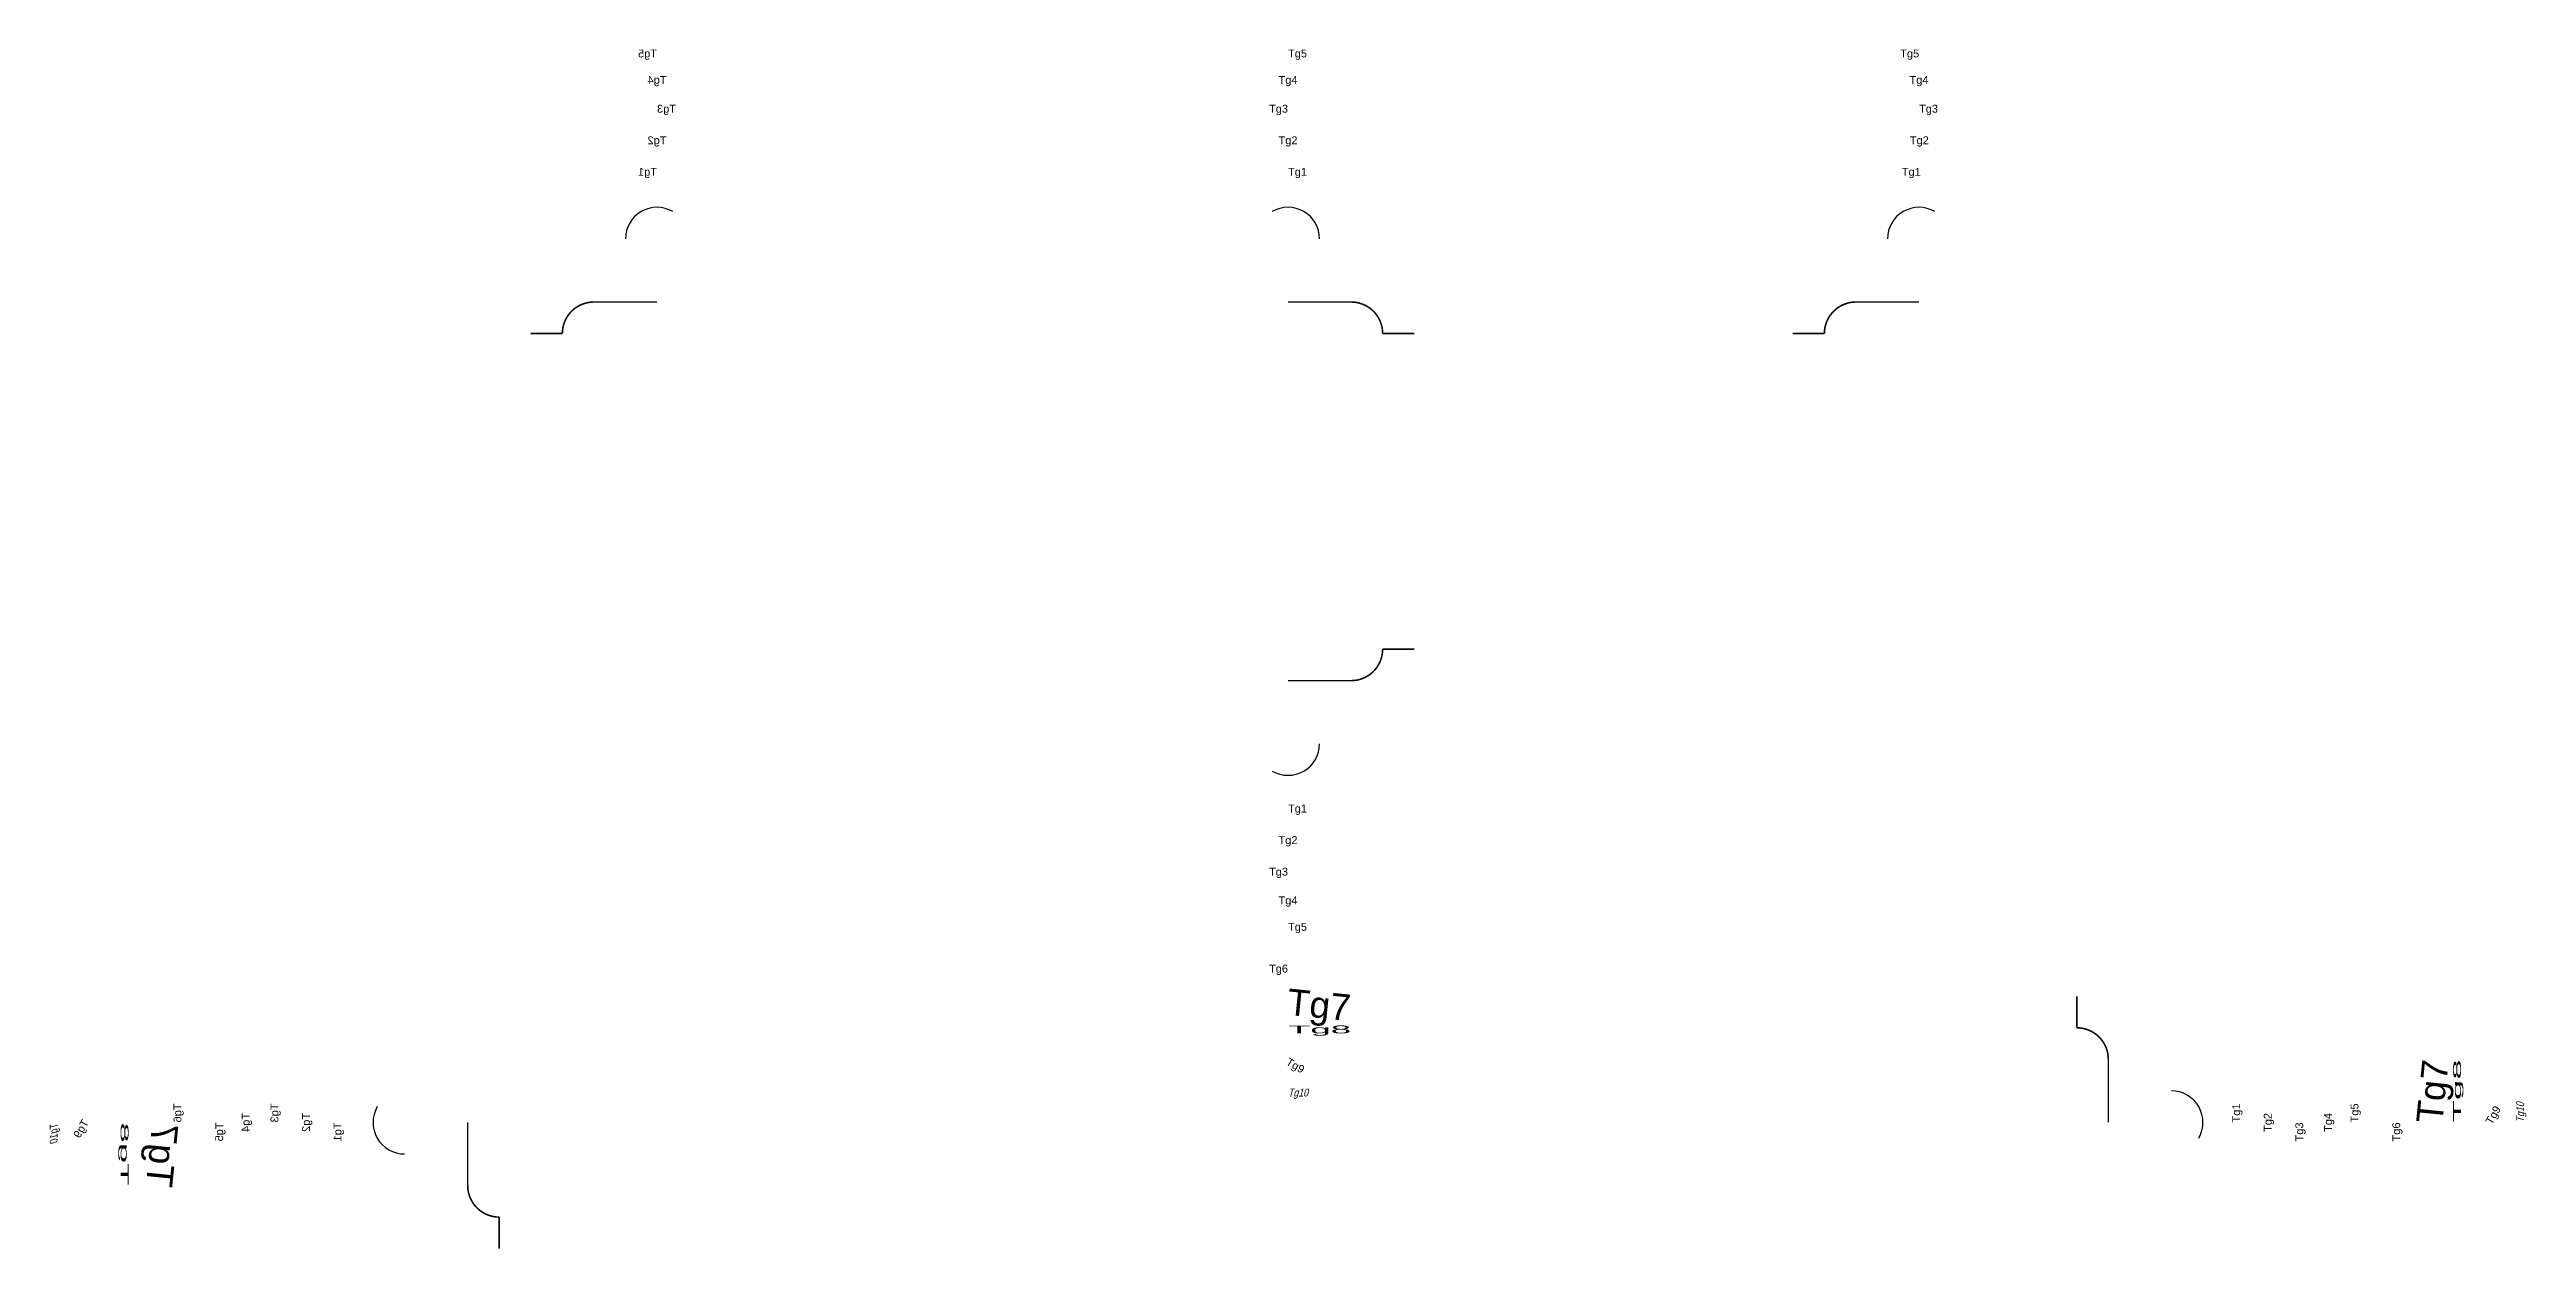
# Model space of a CAD drawing. Header units: millimetres. Extents: x -393 to 393, y -340 to 450.
# Drawn here: x -393 to 393, y -340 to 40 of the extents above; entities that cross this region are included whole.
import ezdxf
from ezdxf.enums import TextEntityAlignment as Align

# ---------------------------------------------------------------- set-up
doc = ezdxf.new("R2010")
doc.units = ezdxf.units.MM
doc.styles.get("Standard").update_dxf_attribs({"font": 'arial.ttf'})

msp = doc.modelspace()

# ---------------------------------------------------------------- linework, layer by layer
at = {"const_width": 0.5}
for points in [[(-200, -40), (-220, -40, 0.414214), (-230, -50), (-240, -50)], [(0, -40), (20, -40, -0.414214), (30, -50), (40, -50)], [(200, -40), (180, -40, 0.414214), (170, -50), (160, -50)], [(0, -160), (20, -160, 0.414214), (30, -150), (40, -150)], [(260, -300), (260, -280, 0.414214), (250, -270), (250, -260)], [(-260, -300), (-260, -320, 0.414214), (-250, -330), (-250, -340)]]:
    msp.add_lwpolyline(points, format="xyb", dxfattribs=at)
for centre, start, end in [((-200, -20), 60, 180), ((0, -20), 0, 120), ((200, -20), 60, 180), ((0, -180), 240, 0), ((280, -300), 330, 90), ((-280, -300), 150, 270)]:
    msp.add_arc(centre, 10, start, end)

# ---------------------------------------------------------------- texts
at = {"text_generation_flag": 2}
msp.add_text('Tg5', height=2.5, dxfattribs=at).set_placement((-200, 40), align=Align.TOP_LEFT)
for p in [(0, 40), (194.04, 40), (0, -236.77)]:
    msp.add_text('Tg5', height=2.5).set_placement(p, align=Align.TOP_LEFT)
msp.add_text('Tg4', height=2.5, dxfattribs=at).set_placement((-200, 30), align=Align.MIDDLE)
for p in [(0, 30), (200, 30), (0, -230)]:
    msp.add_text('Tg4', height=2.5).set_placement(p, align=Align.MIDDLE)
msp.add_text('Tg3', height=2.5, dxfattribs=at).set_placement((-200, 20), align=Align.RIGHT)
for p in [(0, 20), (206.02, 20), (0, -221.78)]:
    msp.add_text('Tg3', height=2.5).set_placement(p, align=Align.RIGHT)
msp.add_text('Tg2', height=2.5, dxfattribs=at).set_placement((-200, 10), align=Align.CENTER)
for p in [(0, 10), (200.1, 10), (0, -211.78)]:
    msp.add_text('Tg2', height=2.5).set_placement(p, align=Align.CENTER)
msp.add_text('Tg1', height=2.5, dxfattribs=at).set_placement((-200, 0))
for p in [(0, 0), (194.54, 0), (0, -201.78)]:
    msp.add_text('Tg1', height=2.5).set_placement(p)
msp.add_text('Tg6', height=2.5).set_placement((0, -253.26), align=Align.BOTTOM_RIGHT)
for rotation, p, p2 in [(354.28941, (-0.59, -265.87), (19.41, -267.87)), (84.28941, (365.87, -300.59), (367.87, -280.59))]:
    msp.add_text('Tg7', height=8.35, rotation=rotation).set_placement(p, p2, align=Align.ALIGNED)
at = {"width": 3.323321}
msp.add_text('Tg8', height=2.5, dxfattribs=at).set_placement((0, -271.78), (20, -271.78), align=Align.FIT)
for s, rotation, p in [('Tg9', 330, (-0.89, -281.54)), ('Tg1', 90, (301.78, -300)), ('Tg9', 60, (381.54, -300.89))]:
    msp.add_text(s, height=2.5, rotation=rotation).set_placement(p)
msp.add_text('Tg8', height=2.5, rotation=90, dxfattribs=at).set_placement((371.78, -300), (371.78, -280), align=Align.FIT)
at = {"oblique": 15, "width": 0.8}
msp.add_text('Tg10', height=2.5, dxfattribs=at).set_placement((0, -291.78))
at = {"text_generation_flag": 2}
msp.add_text('Tg6', height=2.5, rotation=90, dxfattribs=at).set_placement((-350, -300), align=Align.BOTTOM_RIGHT)
msp.add_text('Tg4', height=2.5, rotation=90, dxfattribs=at).set_placement((-330, -300), align=Align.MIDDLE)
msp.add_text('Tg3', height=2.5, rotation=90, dxfattribs=at).set_placement((-320, -300), align=Align.RIGHT)
msp.add_text('Tg2', height=2.5, rotation=90, dxfattribs=at).set_placement((-310, -300), align=Align.CENTER)
msp.add_text('Tg2', height=2.5, rotation=90).set_placement((311.78, -300), align=Align.CENTER)
msp.add_text('Tg4', height=2.5, rotation=90).set_placement((330, -300), align=Align.MIDDLE)
msp.add_text('Tg5', height=2.5, rotation=90).set_placement((336.77, -300), align=Align.TOP_LEFT)
at = {"oblique": 15, "width": 0.8}
msp.add_text('Tg10', height=2.5, rotation=90, dxfattribs=at).set_placement((391.78, -300))
at = {"oblique": 15, "text_generation_flag": 2, "width": 0.8}
msp.add_text('Tg10', height=2.5, rotation=90, dxfattribs=at).set_placement((-390, -300))
at = {"text_generation_flag": 2}
for s, rotation, p in [('Tg9', 60, (-380, -300)), ('Tg1', 90, (-300, -300))]:
    msp.add_text(s, height=2.5, rotation=rotation, dxfattribs=at).set_placement(p)
at = {"text_generation_flag": 2, "width": 3.323321}
msp.add_text('Tg8', height=2.5, rotation=90, dxfattribs=at).set_placement((-370, -300), (-370, -320), align=Align.FIT)
at = {"text_generation_flag": 2}
msp.add_text('Tg7', height=8.35, rotation=84.28941, dxfattribs=at).set_placement((-360, -300), (-362, -320), align=Align.ALIGNED)
msp.add_text('Tg5', height=2.5, rotation=90, dxfattribs=at).set_placement((-340, -300), align=Align.TOP_LEFT)
msp.add_text('Tg3', height=2.5, rotation=90).set_placement((321.78, -300), align=Align.RIGHT)
msp.add_text('Tg6', height=2.5, rotation=90).set_placement((353.26, -300), align=Align.BOTTOM_RIGHT)

doc.saveas('drawing.dxf')
